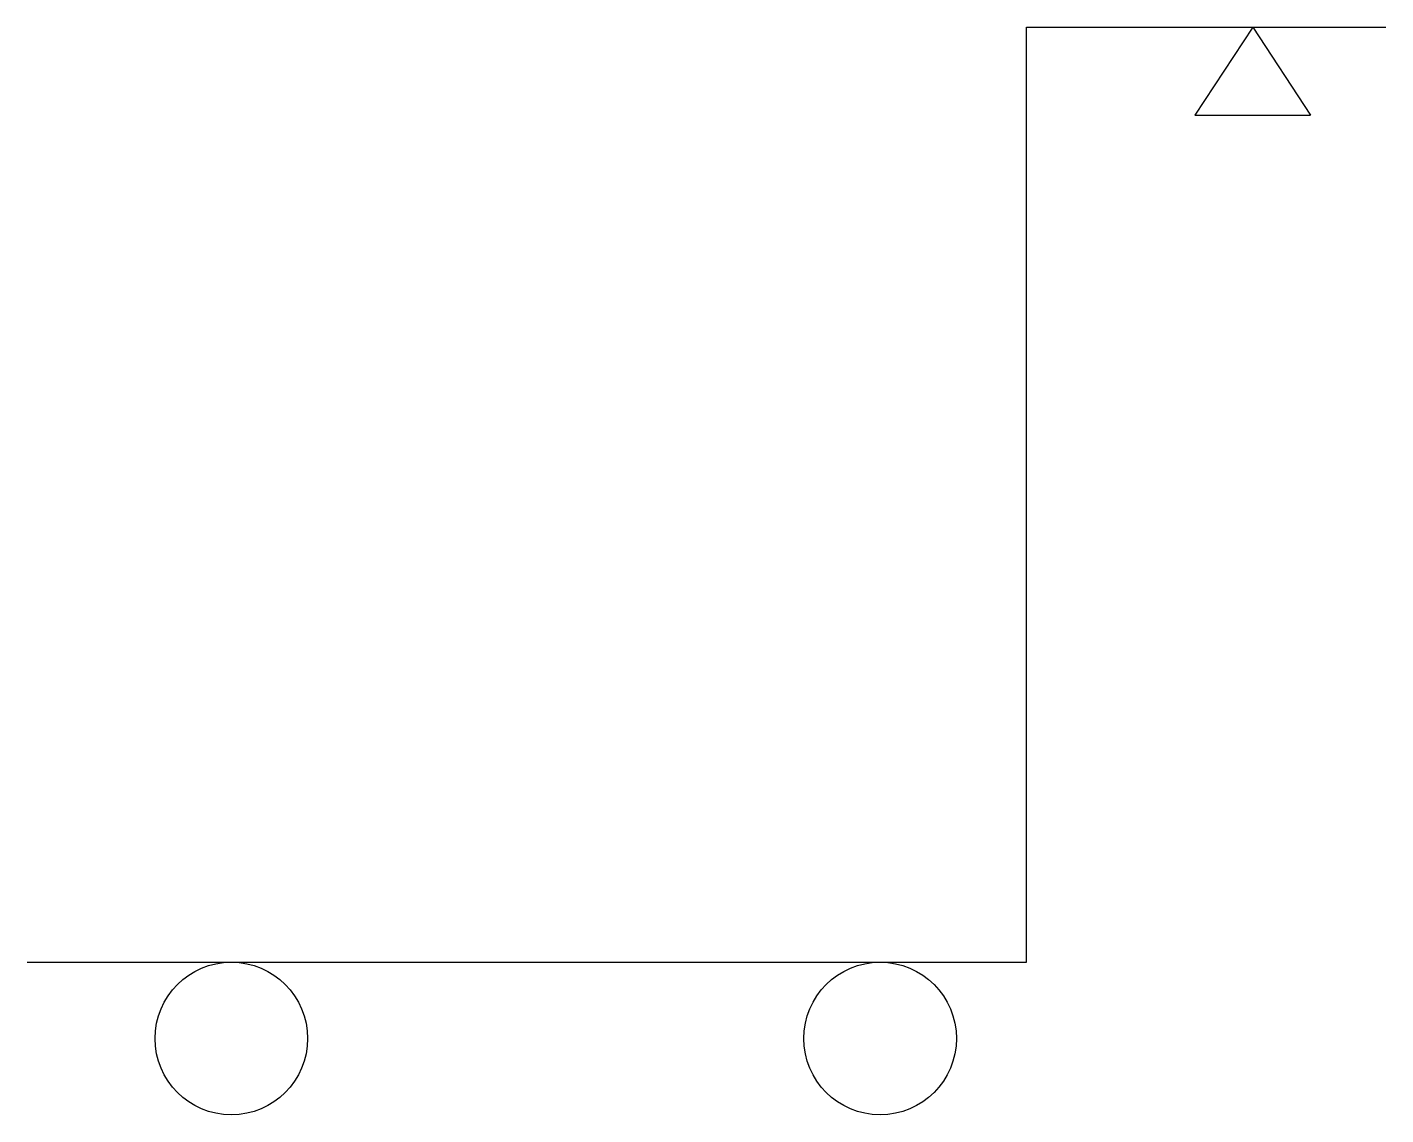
# Model space of a CAD drawing. Header units: millimetres. Extents: x 0 to 0.992, y 0 to 0.794.
import ezdxf

# ---------------------------------------------------------------- set-up
doc = ezdxf.new("R2010")
doc.units = ezdxf.units.MM

msp = doc.modelspace()

# ---------------------------------------------------------------- linework, layer by layer
for p, q in [((0.72949, 0.11131), (0.72949, 0.79356)), ((0.72949, 0.79356), (0.99171, 0.79356)), ((0.89455, 0.79356), (0.85226, 0.72926)), ((0.89455, 0.79356), (0.93684, 0.72926)), ((0.85226, 0.72926), (0.93684, 0.72926)), ((0, 0.11131), (0.72949, 0.11131))]:
    msp.add_line(p, q)
for centre in [(0.14903, 0.05568), (0.62258, 0.05568)]:
    msp.add_circle(centre, 0.05568)

doc.saveas('drawing.dxf')
